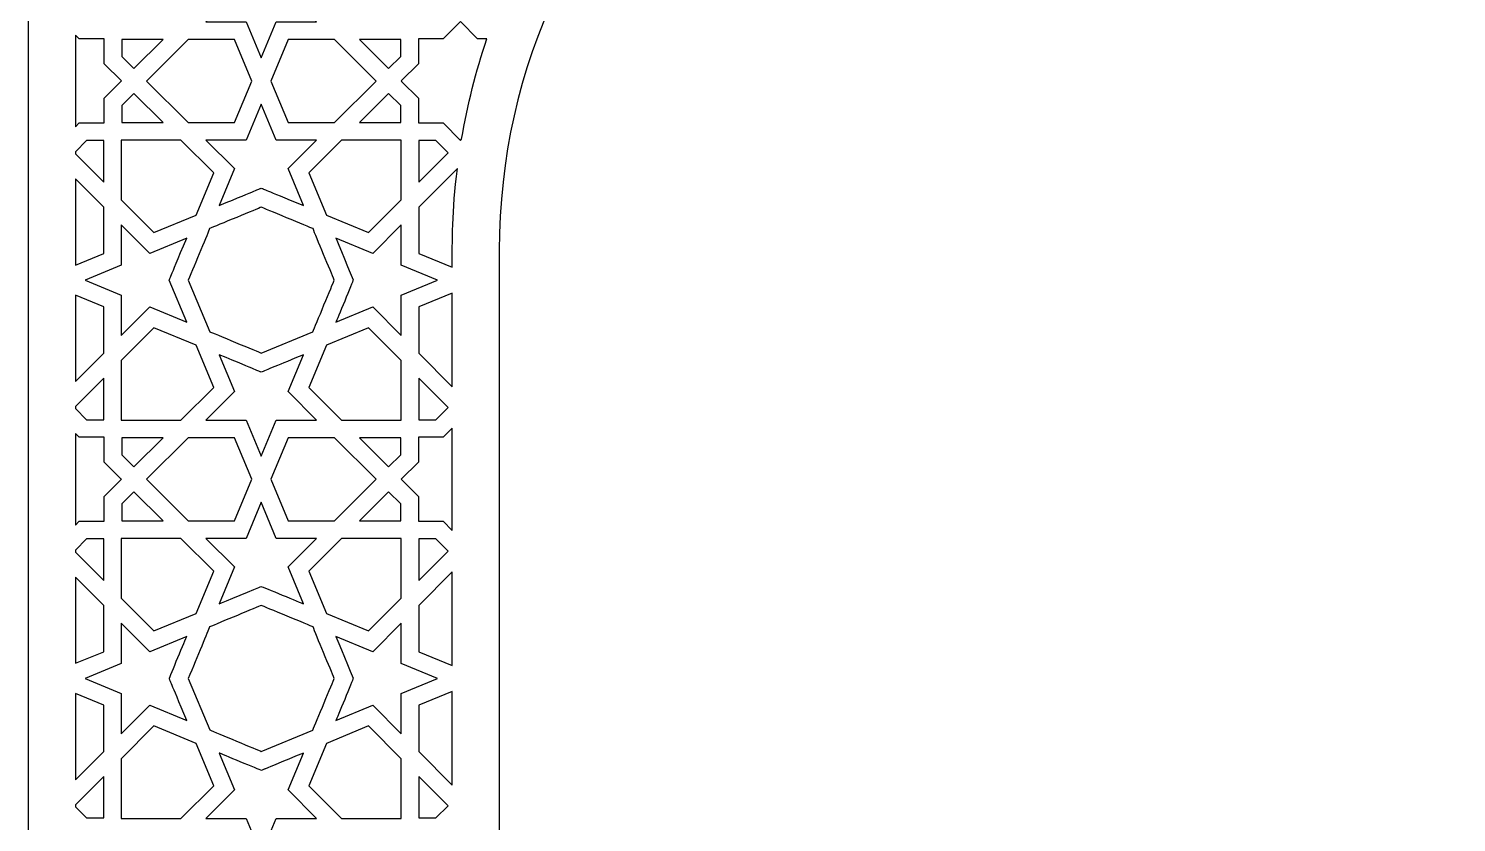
# Model space of a CAD drawing. Header units: millimetres. Extents: x -71 to 71, y -100 to 100.
# Drawn here: x -71.4 to 0, y 0.9 to 40.6 of the extents above; entities that cross this region are included whole.
import ezdxf

# ---------------------------------------------------------------- set-up
doc = ezdxf.new("R2010")
doc.units = ezdxf.units.MM
doc.header["$MEASUREMENT"] = 0
doc.layers.add('layer 1', color=7, linetype='Continuous')

msp = doc.modelspace()

# ---------------------------------------------------------------- linework, layer by layer
at = {"layer": 'layer 1', "color": 250}
for points, knots in [([(71.4703, 100.1536), (71.4703, 100.1536), (-71.4375, 100.1536), (-71.4375, 100.1536), (-71.4375, 100.1536), (-71.4375, 100.1536), (-71.4375, -99.8361), (-71.4375, -99.8361), (-71.4375, -99.8361), (-71.4375, -99.8361), (-47.8871, -99.8361), (-47.8871, -99.8361), (-47.8871, -99.8361), (-47.8871, -99.8361), (-47.8871, 29.4887), (-47.8871, 29.4887), (-47.8871, 29.4887), (-47.8871, 38.6786), (-43.8667, 47.1615), (-36.8563, 52.7622), (-36.8563, 52.7622), (-23.6283, 63.3317), (-10.5375, 62.4029), (0.0166, 75.0503), (0.0166, 75.0503), (10.5703, 62.4029), (23.6608, 63.3317), (36.8893, 52.7622), (36.8893, 52.7622), (43.8993, 47.1615), (47.9199, 38.6789), (47.9199, 29.4887), (47.9199, 29.4887), (47.9199, 29.4887), (47.9199, -99.8361), (47.9199, -99.8361), (47.9199, -99.8361), (47.9199, -99.8361), (71.4703, -99.8361), (71.4703, -99.8361), (71.4703, -99.8361), (71.4703, -99.8361), (71.4703, 100.1536), (71.4703, 100.1536)], [0, 0, 0, 0, 0.0833333, 0.0833333, 0.0833333, 0.0833333, 0.1666667, 0.1666667, 0.1666667, 0.1666667, 0.25, 0.25, 0.25, 0.25, 0.3333333, 0.3333333, 0.3333333, 0.3333333, 0.4166667, 0.4166667, 0.4166667, 0.4166667, 0.5, 0.5, 0.5, 0.5, 0.5833333, 0.5833333, 0.5833333, 0.5833333, 0.6666667, 0.6666667, 0.6666667, 0.6666667, 0.75, 0.75, 0.75, 0.75, 0.8333333, 0.8333333, 0.8333333, 0.8333333, 1, 1, 1, 1]), ([(-59.7872, 43.325), (-59.6919, 43.3649), (-58.543, 43.8404), (-57.6901, 44.1942), (-57.6901, 44.1942), (-57.6901, 44.1942), (-58.4561, 42.3482), (-58.4561, 42.3482), (-58.4561, 42.3482), (-58.4561, 42.3482), (-57.0247, 40.9222), (-57.0247, 40.9222), (-57.0247, 40.9222), (-57.0247, 40.9222), (-59.0456, 40.9222), (-59.0456, 40.9222), (-59.0456, 40.9222), (-59.0456, 40.9222), (-59.795, 39.1135), (-59.795, 39.1135), (-59.795, 39.1135), (-59.795, 39.1135), (-60.5434, 40.9222), (-60.5434, 40.9222), (-60.5434, 40.9222), (-60.5434, 40.9222), (-62.5654, 40.9222), (-62.5654, 40.9222), (-62.5654, 40.9222), (-62.5654, 40.9222), (-61.1341, 42.3482), (-61.1341, 42.3482), (-61.1341, 42.3482), (-61.1341, 42.3482), (-61.9004, 44.1942), (-61.9004, 44.1942), (-61.9004, 44.1942), (-61.8373, 44.1681), (-59.8533, 43.3426), (-59.7872, 43.325)], [0, 0, 0, 0, 0.0909091, 0.0909091, 0.0909091, 0.0909091, 0.1818182, 0.1818182, 0.1818182, 0.1818182, 0.2727273, 0.2727273, 0.2727273, 0.2727273, 0.3636364, 0.3636364, 0.3636364, 0.3636364, 0.4545455, 0.4545455, 0.4545455, 0.4545455, 0.5454545, 0.5454545, 0.5454545, 0.5454545, 0.6363636, 0.6363636, 0.6363636, 0.6363636, 0.7272727, 0.7272727, 0.7272727, 0.7272727, 0.8181818, 0.8181818, 0.8181818, 0.8181818, 1, 1, 1, 1]), ([(-49.83, 34.9927), (-49.83, 34.9927), (-50.6885, 35.8606), (-50.6885, 35.8606), (-50.6885, 35.8606), (-50.6885, 35.8606), (-51.931, 35.8606), (-51.931, 35.8606), (-51.931, 35.8606), (-51.931, 35.8606), (-51.931, 37.1031), (-51.931, 37.1031), (-51.931, 37.1031), (-51.931, 37.1031), (-52.7747, 37.9388), (-52.7747, 37.9388), (-52.7747, 37.9388), (-52.7747, 37.9388), (-52.771, 37.9406), (-52.771, 37.9406), (-52.771, 37.9406), (-52.771, 37.9406), (-52.7959, 37.9649), (-52.7959, 37.9649), (-52.7959, 37.9649), (-52.7959, 37.9649), (-51.931, 38.8207), (-51.931, 38.8207), (-51.931, 38.8207), (-51.931, 38.8207), (-51.931, 40.0643), (-51.931, 40.0643), (-51.931, 40.0643), (-51.931, 40.0643), (-50.6887, 40.0643), (-50.6887, 40.0643), (-50.6887, 40.0643), (-50.6887, 40.0643), (-49.8297, 40.9311), (-49.8297, 40.9311), (-49.8297, 40.9311), (-49.8297, 40.9311), (-48.9709, 40.0643), (-48.9709, 40.0643), (-48.9709, 40.0643), (-48.9709, 40.0643), (-48.5103, 40.0643), (-48.5103, 40.0643), (-48.5103, 40.0643), (-49.0609, 38.4415), (-49.4859, 36.7552), (-49.7741, 35.0495), (-49.7741, 35.0495), (-49.7741, 35.0495), (-49.83, 34.9927), (-49.83, 34.9927)], [0, 0, 0, 0, 0.0666667, 0.0666667, 0.0666667, 0.0666667, 0.1333333, 0.1333333, 0.1333333, 0.1333333, 0.2, 0.2, 0.2, 0.2, 0.2666667, 0.2666667, 0.2666667, 0.2666667, 0.3333333, 0.3333333, 0.3333333, 0.3333333, 0.4, 0.4, 0.4, 0.4, 0.4666667, 0.4666667, 0.4666667, 0.4666667, 0.5333333, 0.5333333, 0.5333333, 0.5333333, 0.6, 0.6, 0.6, 0.6, 0.6666667, 0.6666667, 0.6666667, 0.6666667, 0.7333333, 0.7333333, 0.7333333, 0.7333333, 0.8, 0.8, 0.8, 0.8, 0.8666667, 0.8666667, 0.8666667, 0.8666667, 1, 1, 1, 1]), ([(-66.7917, 37.9635), (-66.7917, 37.9635), (-66.8179, 37.937), (-66.8179, 37.937), (-66.8179, 37.937), (-66.8179, 37.937), (-66.8167, 37.9363), (-66.8167, 37.9363), (-66.8167, 37.9363), (-66.8167, 37.9363), (-67.6581, 37.1031), (-67.6581, 37.1031), (-67.6581, 37.1031), (-67.6581, 37.1031), (-67.6581, 35.8606), (-67.6581, 35.8606), (-67.6581, 35.8606), (-67.6581, 35.8606), (-68.9005, 35.8606), (-68.9005, 35.8606), (-68.9005, 35.8606), (-68.9005, 35.8606), (-69.0857, 35.6733), (-69.0857, 35.6733), (-69.0857, 35.6733), (-69.0857, 35.6733), (-69.0857, 40.2509), (-69.0857, 40.2509), (-69.0857, 40.2509), (-69.0857, 40.2509), (-68.9004, 40.0643), (-68.9004, 40.0643), (-68.9004, 40.0643), (-68.9004, 40.0643), (-67.6581, 40.0643), (-67.6581, 40.0643), (-67.6581, 40.0643), (-67.6581, 40.0643), (-67.6581, 38.8207), (-67.6581, 38.8207), (-67.6581, 38.8207), (-67.6581, 38.8207), (-66.7917, 37.9635), (-66.7917, 37.9635)], [0, 0, 0, 0, 0.0833333, 0.0833333, 0.0833333, 0.0833333, 0.1666667, 0.1666667, 0.1666667, 0.1666667, 0.25, 0.25, 0.25, 0.25, 0.3333333, 0.3333333, 0.3333333, 0.3333333, 0.4166667, 0.4166667, 0.4166667, 0.4166667, 0.5, 0.5, 0.5, 0.5, 0.5833333, 0.5833333, 0.5833333, 0.5833333, 0.6666667, 0.6666667, 0.6666667, 0.6666667, 0.75, 0.75, 0.75, 0.75, 0.8333333, 0.8333333, 0.8333333, 0.8333333, 1, 1, 1, 1]), ([(-64.7007, 40.0413), (-64.7007, 40.0413), (-66.1659, 38.5823), (-66.1659, 38.5823), (-66.1659, 38.5823), (-66.1659, 38.5823), (-66.777, 39.1883), (-66.777, 39.1883), (-66.777, 39.1883), (-66.777, 39.1883), (-66.777, 40.0413), (-66.777, 40.0413), (-66.777, 40.0413), (-66.777, 40.0413), (-64.7007, 40.0413), (-64.7007, 40.0413)], [0, 0, 0, 0, 0.2, 0.2, 0.2, 0.2, 0.4, 0.4, 0.4, 0.4, 0.6, 0.6, 0.6, 0.6, 1, 1, 1, 1]), ([(-61.1334, 40.0413), (-61.1334, 40.0413), (-60.2719, 37.9617), (-60.2719, 37.9617), (-60.2719, 37.9617), (-60.2719, 37.9617), (-61.1334, 35.8821), (-61.1334, 35.8821), (-61.1334, 35.8821), (-61.1334, 35.8821), (-63.4509, 35.8821), (-63.4509, 35.8821), (-63.4509, 35.8821), (-63.4509, 35.8821), (-65.5409, 37.9617), (-65.5409, 37.9617), (-65.5409, 37.9617), (-65.5409, 37.9617), (-63.4509, 40.0413), (-63.4509, 40.0413), (-63.4509, 40.0413), (-63.4509, 40.0413), (-61.1334, 40.0413), (-61.1334, 40.0413)], [0, 0, 0, 0, 0.1428571, 0.1428571, 0.1428571, 0.1428571, 0.2857143, 0.2857143, 0.2857143, 0.2857143, 0.4285714, 0.4285714, 0.4285714, 0.4285714, 0.5714286, 0.5714286, 0.5714286, 0.5714286, 0.7142857, 0.7142857, 0.7142857, 0.7142857, 1, 1, 1, 1]), ([(-58.4568, 35.8821), (-58.4568, 35.8821), (-59.3171, 37.9617), (-59.3171, 37.9617), (-59.3171, 37.9617), (-59.3171, 37.9617), (-58.4568, 40.0413), (-58.4568, 40.0413), (-58.4568, 40.0413), (-58.4568, 40.0413), (-56.1394, 40.0413), (-56.1394, 40.0413), (-56.1394, 40.0413), (-56.1394, 40.0413), (-54.0494, 37.9617), (-54.0494, 37.9617), (-54.0494, 37.9617), (-54.0494, 37.9617), (-56.1394, 35.8821), (-56.1394, 35.8821), (-56.1394, 35.8821), (-56.1394, 35.8821), (-58.4568, 35.8821), (-58.4568, 35.8821)], [0, 0, 0, 0, 0.1428571, 0.1428571, 0.1428571, 0.1428571, 0.2857143, 0.2857143, 0.2857143, 0.2857143, 0.4285714, 0.4285714, 0.4285714, 0.4285714, 0.5714286, 0.5714286, 0.5714286, 0.5714286, 0.7142857, 0.7142857, 0.7142857, 0.7142857, 1, 1, 1, 1]), ([(-52.8132, 40.0413), (-52.8132, 40.0413), (-52.8132, 39.1883), (-52.8132, 39.1883), (-52.8132, 39.1883), (-52.8132, 39.1883), (-53.4232, 38.5826), (-53.4232, 38.5826), (-53.4232, 38.5826), (-53.4232, 38.5826), (-54.8893, 40.0413), (-54.8893, 40.0413), (-54.8893, 40.0413), (-54.8893, 40.0413), (-52.8132, 40.0413), (-52.8132, 40.0413)], [0, 0, 0, 0, 0.2, 0.2, 0.2, 0.2, 0.4, 0.4, 0.4, 0.4, 0.6, 0.6, 0.6, 0.6, 1, 1, 1, 1]), ([(-66.777, 35.8821), (-66.777, 35.8821), (-66.777, 36.7351), (-66.777, 36.7351), (-66.777, 36.7351), (-66.777, 36.7351), (-66.1659, 37.3412), (-66.1659, 37.3412), (-66.1659, 37.3412), (-66.1659, 37.3412), (-64.7007, 35.8821), (-64.7007, 35.8821), (-64.7007, 35.8821), (-64.7007, 35.8821), (-66.777, 35.8821), (-66.777, 35.8821)], [0, 0, 0, 0, 0.2, 0.2, 0.2, 0.2, 0.4, 0.4, 0.4, 0.4, 0.6, 0.6, 0.6, 0.6, 1, 1, 1, 1]), ([(-52.8132, 35.8821), (-52.8132, 35.8821), (-54.8893, 35.8821), (-54.8893, 35.8821), (-54.8893, 35.8821), (-54.8893, 35.8821), (-53.4232, 37.3412), (-53.4232, 37.3412), (-53.4232, 37.3412), (-53.4232, 37.3412), (-52.8132, 36.7355), (-52.8132, 36.7355), (-52.8132, 36.7355), (-52.8132, 36.7355), (-52.8132, 35.8821), (-52.8132, 35.8821)], [0, 0, 0, 0, 0.2, 0.2, 0.2, 0.2, 0.4, 0.4, 0.4, 0.4, 0.6, 0.6, 0.6, 0.6, 1, 1, 1, 1]), ([(-60.5434, 35.0012), (-60.5434, 35.0012), (-59.795, 36.8099), (-59.795, 36.8099), (-59.795, 36.8099), (-59.795, 36.8099), (-59.0456, 35.0012), (-59.0456, 35.0012), (-59.0456, 35.0012), (-59.0456, 35.0012), (-57.0247, 35.0012), (-57.0247, 35.0012), (-57.0247, 35.0012), (-57.0247, 35.0012), (-58.4561, 33.5767), (-58.4561, 33.5767), (-58.4561, 33.5767), (-58.4561, 33.5767), (-57.6898, 31.7292), (-57.6898, 31.7292), (-57.6898, 31.7292), (-59.7184, 32.5702), (-59.6168, 32.5279), (-59.795, 32.603), (-59.795, 32.603), (-59.9733, 32.5279), (-59.9007, 32.5579), (-61.9004, 31.7292), (-61.9004, 31.7292), (-61.9004, 31.7292), (-61.1341, 33.5767), (-61.1341, 33.5767), (-61.1341, 33.5767), (-61.1341, 33.5767), (-62.5654, 35.0012), (-62.5654, 35.0012), (-62.5654, 35.0012), (-62.5654, 35.0012), (-60.5434, 35.0012), (-60.5434, 35.0012)], [0, 0, 0, 0, 0.0909091, 0.0909091, 0.0909091, 0.0909091, 0.1818182, 0.1818182, 0.1818182, 0.1818182, 0.2727273, 0.2727273, 0.2727273, 0.2727273, 0.3636364, 0.3636364, 0.3636364, 0.3636364, 0.4545455, 0.4545455, 0.4545455, 0.4545455, 0.5454545, 0.5454545, 0.5454545, 0.5454545, 0.6363636, 0.6363636, 0.6363636, 0.6363636, 0.7272727, 0.7272727, 0.7272727, 0.7272727, 0.8181818, 0.8181818, 0.8181818, 0.8181818, 1, 1, 1, 1]), ([(-67.6797, 34.9793), (-67.6797, 34.9793), (-67.6797, 32.9022), (-67.6797, 32.9022), (-67.6797, 32.9022), (-67.6797, 32.9022), (-69.0857, 34.3158), (-69.0857, 34.3158), (-69.0857, 34.3158), (-69.0857, 34.3158), (-69.0857, 34.4223), (-69.0857, 34.4223), (-69.0857, 34.4223), (-69.0857, 34.4223), (-68.5338, 34.9793), (-68.5338, 34.9793), (-68.5338, 34.9793), (-68.5338, 34.9793), (-67.6797, 34.9793), (-67.6797, 34.9793)], [0, 0, 0, 0, 0.1666667, 0.1666667, 0.1666667, 0.1666667, 0.3333333, 0.3333333, 0.3333333, 0.3333333, 0.5, 0.5, 0.5, 0.5, 0.6666667, 0.6666667, 0.6666667, 0.6666667, 1, 1, 1, 1]), ([(-63.0524, 31.2537), (-63.0524, 31.2537), (-65.1666, 30.3763), (-65.1666, 30.3763), (-65.1666, 30.3763), (-65.1666, 30.3763), (-66.7988, 32.0167), (-66.7988, 32.0167), (-66.7988, 32.0167), (-66.7988, 32.0167), (-66.7988, 35.0012), (-66.7988, 35.0012), (-66.7988, 35.0012), (-66.7988, 35.0012), (-63.8142, 35.0012), (-63.8142, 35.0012), (-63.8142, 35.0012), (-63.8142, 35.0012), (-62.174, 33.3693), (-62.174, 33.3693), (-62.174, 33.3693), (-62.174, 33.3693), (-63.0524, 31.2537), (-63.0524, 31.2537)], [0, 0, 0, 0, 0.1428571, 0.1428571, 0.1428571, 0.1428571, 0.2857143, 0.2857143, 0.2857143, 0.2857143, 0.4285714, 0.4285714, 0.4285714, 0.4285714, 0.5714286, 0.5714286, 0.5714286, 0.5714286, 0.7142857, 0.7142857, 0.7142857, 0.7142857, 1, 1, 1, 1]), ([(-56.5391, 31.2533), (-56.5391, 31.2533), (-57.415, 33.3693), (-57.415, 33.3693), (-57.415, 33.3693), (-57.415, 33.3693), (-55.7749, 35.0012), (-55.7749, 35.0012), (-55.7749, 35.0012), (-55.7749, 35.0012), (-52.7902, 35.0012), (-52.7902, 35.0012), (-52.7902, 35.0012), (-52.7902, 35.0012), (-52.7902, 32.0167), (-52.7902, 32.0167), (-52.7902, 32.0167), (-52.7902, 32.0167), (-54.4236, 30.3763), (-54.4236, 30.3763), (-54.4236, 30.3763), (-54.4236, 30.3763), (-56.5391, 31.2533), (-56.5391, 31.2533)], [0, 0, 0, 0, 0.1428571, 0.1428571, 0.1428571, 0.1428571, 0.2857143, 0.2857143, 0.2857143, 0.2857143, 0.4285714, 0.4285714, 0.4285714, 0.4285714, 0.5714286, 0.5714286, 0.5714286, 0.5714286, 0.7142857, 0.7142857, 0.7142857, 0.7142857, 1, 1, 1, 1]), ([(-50.4504, 34.3683), (-50.4504, 34.3683), (-51.9092, 32.9022), (-51.9092, 32.9022), (-51.9092, 32.9022), (-51.9092, 32.9022), (-51.9092, 34.9793), (-51.9092, 34.9793), (-51.9092, 34.9793), (-51.9092, 34.9793), (-51.0563, 34.9793), (-51.0563, 34.9793), (-51.0563, 34.9793), (-51.0563, 34.9793), (-50.4504, 34.3683), (-50.4504, 34.3683)], [0, 0, 0, 0, 0.2, 0.2, 0.2, 0.2, 0.4, 0.4, 0.4, 0.4, 0.6, 0.6, 0.6, 0.6, 1, 1, 1, 1]), ([(-50.239, 28.6442), (-50.239, 28.6442), (-51.9092, 29.3345), (-51.9092, 29.3345), (-51.9092, 29.3345), (-51.9092, 29.3345), (-51.9092, 31.6519), (-51.9092, 31.6519), (-51.9092, 31.6519), (-51.9092, 31.6519), (-49.9863, 33.5848), (-49.9863, 33.5848), (-49.9863, 33.5848), (-50.2525, 31.435), (-50.2404, 29.906), (-50.239, 28.6442)], [0, 0, 0, 0, 0.2, 0.2, 0.2, 0.2, 0.4, 0.4, 0.4, 0.4, 0.6, 0.6, 0.6, 0.6, 1, 1, 1, 1]), ([(-69.0857, 28.7528), (-69.0857, 28.7528), (-69.0857, 33.0655), (-69.0857, 33.0655), (-69.0857, 33.0655), (-69.0857, 33.0655), (-67.6797, 31.6519), (-67.6797, 31.6519), (-67.6797, 31.6519), (-67.6797, 31.6519), (-67.6797, 29.3345), (-67.6797, 29.3345), (-67.6797, 29.3345), (-67.6797, 29.3345), (-69.0857, 28.7528), (-69.0857, 28.7528)], [0, 0, 0, 0, 0.2, 0.2, 0.2, 0.2, 0.4, 0.4, 0.4, 0.4, 0.6, 0.6, 0.6, 0.6, 1, 1, 1, 1]), ([(-62.3783, 30.5767), (-62.0603, 30.709), (-59.948, 31.5831), (-59.7971, 31.6488), (-59.7971, 31.6488), (-59.6985, 31.6078), (-57.3702, 30.6426), (-57.2077, 30.5753), (-57.2077, 30.5753), (-57.0577, 30.1936), (-56.3055, 28.3789), (-56.1414, 28.0028), (-56.1414, 28.0028), (-56.2156, 27.8243), (-57.0899, 25.7133), (-57.2149, 25.4155), (-57.2149, 25.4155), (-57.2149, 25.4155), (-59.795, 24.3459), (-59.795, 24.3459), (-59.795, 24.3459), (-59.8891, 24.3851), (-62.2723, 25.3736), (-62.3754, 25.4162), (-62.3754, 25.4162), (-62.3754, 25.4162), (-63.4456, 27.9975), (-63.4456, 27.9975), (-63.4456, 27.9975), (-63.1312, 28.757), (-62.4375, 30.4267), (-62.3783, 30.5767)], [0, 0, 0, 0, 0.1111111, 0.1111111, 0.1111111, 0.1111111, 0.2222222, 0.2222222, 0.2222222, 0.2222222, 0.3333333, 0.3333333, 0.3333333, 0.3333333, 0.4444444, 0.4444444, 0.4444444, 0.4444444, 0.5555556, 0.5555556, 0.5555556, 0.5555556, 0.6666667, 0.6666667, 0.6666667, 0.6666667, 0.7777778, 0.7777778, 0.7777778, 0.7777778, 1, 1, 1, 1]), ([(-68.6074, 27.9975), (-68.6074, 27.9975), (-66.7988, 28.7458), (-66.7988, 28.7458), (-66.7988, 28.7458), (-66.7988, 28.7458), (-66.7988, 30.7679), (-66.7988, 30.7679), (-66.7988, 30.7679), (-66.7988, 30.7679), (-65.3743, 29.3367), (-65.3743, 29.3367), (-65.3743, 29.3367), (-65.3743, 29.3367), (-63.5269, 30.1029), (-63.5269, 30.1029), (-63.5269, 30.1029), (-64.4626, 27.8469), (-64.3257, 28.176), (-64.4005, 27.9979), (-64.4005, 27.9979), (-64.4005, 27.9979), (-63.5269, 25.8921), (-63.5269, 25.8921), (-63.5269, 25.8921), (-63.5269, 25.8921), (-65.3743, 26.6573), (-65.3743, 26.6573), (-65.3743, 26.6573), (-65.3743, 26.6573), (-66.7988, 25.2261), (-66.7988, 25.2261), (-66.7988, 25.2261), (-66.7988, 25.2261), (-66.7988, 27.2482), (-66.7988, 27.2482), (-66.7988, 27.2482), (-66.7988, 27.2482), (-68.6074, 27.9975), (-68.6074, 27.9975)], [0, 0, 0, 0, 0.0909091, 0.0909091, 0.0909091, 0.0909091, 0.1818182, 0.1818182, 0.1818182, 0.1818182, 0.2727273, 0.2727273, 0.2727273, 0.2727273, 0.3636364, 0.3636364, 0.3636364, 0.3636364, 0.4545455, 0.4545455, 0.4545455, 0.4545455, 0.5454545, 0.5454545, 0.5454545, 0.5454545, 0.6363636, 0.6363636, 0.6363636, 0.6363636, 0.7272727, 0.7272727, 0.7272727, 0.7272727, 0.8181818, 0.8181818, 0.8181818, 0.8181818, 1, 1, 1, 1]), ([(-50.9816, 27.9975), (-50.9816, 27.9975), (-52.7902, 27.2482), (-52.7902, 27.2482), (-52.7902, 27.2482), (-52.7902, 27.2482), (-52.7902, 25.2261), (-52.7902, 25.2261), (-52.7902, 25.2261), (-52.7902, 25.2261), (-54.2148, 26.6573), (-54.2148, 26.6573), (-54.2148, 26.6573), (-54.2148, 26.6573), (-56.0622, 25.8921), (-56.0622, 25.8921), (-56.0622, 25.8921), (-56.029, 25.9722), (-55.2103, 27.9266), (-55.1957, 28.012), (-55.1957, 28.012), (-55.2301, 28.0935), (-56.0265, 30.0161), (-56.0623, 30.1029), (-56.0623, 30.1029), (-56.0623, 30.1029), (-54.2148, 29.3367), (-54.2148, 29.3367), (-54.2148, 29.3367), (-54.2148, 29.3367), (-52.7902, 30.7679), (-52.7902, 30.7679), (-52.7902, 30.7679), (-52.7902, 30.7679), (-52.7902, 28.7458), (-52.7902, 28.7458), (-52.7902, 28.7458), (-52.7902, 28.7458), (-50.9816, 27.9975), (-50.9816, 27.9975)], [0, 0, 0, 0, 0.0909091, 0.0909091, 0.0909091, 0.0909091, 0.1818182, 0.1818182, 0.1818182, 0.1818182, 0.2727273, 0.2727273, 0.2727273, 0.2727273, 0.3636364, 0.3636364, 0.3636364, 0.3636364, 0.4545455, 0.4545455, 0.4545455, 0.4545455, 0.5454545, 0.5454545, 0.5454545, 0.5454545, 0.6363636, 0.6363636, 0.6363636, 0.6363636, 0.7272727, 0.7272727, 0.7272727, 0.7272727, 0.8181818, 0.8181818, 0.8181818, 0.8181818, 1, 1, 1, 1]), ([(-69.0857, 22.9285), (-69.0857, 22.9285), (-69.0857, 27.2412), (-69.0857, 27.2412), (-69.0857, 27.2412), (-69.0857, 27.2412), (-67.6797, 26.6594), (-67.6797, 26.6594), (-67.6797, 26.6594), (-67.6797, 26.6594), (-67.6797, 24.342), (-67.6797, 24.342), (-67.6797, 24.342), (-67.6797, 24.342), (-69.0857, 22.9285), (-69.0857, 22.9285)], [0, 0, 0, 0, 0.2, 0.2, 0.2, 0.2, 0.4, 0.4, 0.4, 0.4, 0.6, 0.6, 0.6, 0.6, 1, 1, 1, 1]), ([(-50.2387, 27.3498), (-50.2387, 27.3498), (-50.2387, 22.6628), (-50.2387, 22.6628), (-50.2387, 22.6628), (-50.2387, 22.6628), (-51.9092, 24.3417), (-51.9092, 24.3417), (-51.9092, 24.3417), (-51.9092, 24.3417), (-51.9092, 26.6594), (-51.9092, 26.6594), (-51.9092, 26.6594), (-51.9092, 26.6594), (-50.2387, 27.3498), (-50.2387, 27.3498)], [0, 0, 0, 0, 0.2, 0.2, 0.2, 0.2, 0.4, 0.4, 0.4, 0.4, 0.6, 0.6, 0.6, 0.6, 1, 1, 1, 1]), ([(-63.0514, 24.74), (-63.0514, 24.74), (-62.174, 22.6247), (-62.174, 22.6247), (-62.174, 22.6247), (-62.174, 22.6247), (-63.8142, 20.9928), (-63.8142, 20.9928), (-63.8142, 20.9928), (-63.8142, 20.9928), (-66.7988, 20.9928), (-66.7988, 20.9928), (-66.7988, 20.9928), (-66.7988, 20.9928), (-66.7988, 23.9773), (-66.7988, 23.9773), (-66.7988, 23.9773), (-66.7988, 23.9773), (-65.1666, 25.6173), (-65.1666, 25.6173), (-65.1666, 25.6173), (-65.1666, 25.6173), (-63.0514, 24.74), (-63.0514, 24.74)], [0, 0, 0, 0, 0.1428571, 0.1428571, 0.1428571, 0.1428571, 0.2857143, 0.2857143, 0.2857143, 0.2857143, 0.4285714, 0.4285714, 0.4285714, 0.4285714, 0.5714286, 0.5714286, 0.5714286, 0.5714286, 0.7142857, 0.7142857, 0.7142857, 0.7142857, 1, 1, 1, 1]), ([(-56.5373, 24.7407), (-56.5373, 24.7407), (-54.4236, 25.6173), (-54.4236, 25.6173), (-54.4236, 25.6173), (-54.4236, 25.6173), (-52.7902, 23.9773), (-52.7902, 23.9773), (-52.7902, 23.9773), (-52.7902, 23.9773), (-52.7902, 20.9928), (-52.7902, 20.9928), (-52.7902, 20.9928), (-52.7902, 20.9928), (-55.7749, 20.9928), (-55.7749, 20.9928), (-55.7749, 20.9928), (-55.7749, 20.9928), (-57.4149, 22.6247), (-57.4149, 22.6247), (-57.4149, 22.6247), (-57.4149, 22.6247), (-56.5373, 24.7407), (-56.5373, 24.7407)], [0, 0, 0, 0, 0.1428571, 0.1428571, 0.1428571, 0.1428571, 0.2857143, 0.2857143, 0.2857143, 0.2857143, 0.4285714, 0.4285714, 0.4285714, 0.4285714, 0.5714286, 0.5714286, 0.5714286, 0.5714286, 0.7142857, 0.7142857, 0.7142857, 0.7142857, 1, 1, 1, 1]), ([(-59.795, 23.3909), (-59.6168, 23.4661), (-58.8622, 23.7786), (-57.6898, 24.2648), (-57.6898, 24.2648), (-57.6898, 24.2648), (-58.4561, 22.4173), (-58.4561, 22.4173), (-58.4561, 22.4173), (-58.4561, 22.4173), (-57.0247, 20.9928), (-57.0247, 20.9928), (-57.0247, 20.9928), (-57.0247, 20.9928), (-59.0456, 20.9928), (-59.0456, 20.9928), (-59.0456, 20.9928), (-59.0456, 20.9928), (-59.795, 19.1841), (-59.795, 19.1841), (-59.795, 19.1841), (-59.795, 19.1841), (-60.5434, 20.9928), (-60.5434, 20.9928), (-60.5434, 20.9928), (-60.5434, 20.9928), (-62.5654, 20.9928), (-62.5654, 20.9928), (-62.5654, 20.9928), (-62.5654, 20.9928), (-61.1341, 22.4173), (-61.1341, 22.4173), (-61.1341, 22.4173), (-61.1341, 22.4173), (-61.9004, 24.2648), (-61.9004, 24.2648), (-61.9004, 24.2648), (-59.9102, 23.44), (-59.9732, 23.4664), (-59.795, 23.3909)], [0, 0, 0, 0, 0.0909091, 0.0909091, 0.0909091, 0.0909091, 0.1818182, 0.1818182, 0.1818182, 0.1818182, 0.2727273, 0.2727273, 0.2727273, 0.2727273, 0.3636364, 0.3636364, 0.3636364, 0.3636364, 0.4545455, 0.4545455, 0.4545455, 0.4545455, 0.5454545, 0.5454545, 0.5454545, 0.5454545, 0.6363636, 0.6363636, 0.6363636, 0.6363636, 0.7272727, 0.7272727, 0.7272727, 0.7272727, 0.8181818, 0.8181818, 0.8181818, 0.8181818, 1, 1, 1, 1]), ([(-67.6797, 21.0143), (-67.6797, 21.0143), (-68.5338, 21.0143), (-68.5338, 21.0143), (-68.5338, 21.0143), (-68.5338, 21.0143), (-69.0857, 21.5731), (-69.0857, 21.5731), (-69.0857, 21.5731), (-69.0857, 21.5731), (-69.0857, 21.6782), (-69.0857, 21.6782), (-69.0857, 21.6782), (-69.0857, 21.6782), (-67.6797, 23.0918), (-67.6797, 23.0918), (-67.6797, 23.0918), (-67.6797, 23.0918), (-67.6797, 21.0143), (-67.6797, 21.0143)], [0, 0, 0, 0, 0.1666667, 0.1666667, 0.1666667, 0.1666667, 0.3333333, 0.3333333, 0.3333333, 0.3333333, 0.5, 0.5, 0.5, 0.5, 0.6666667, 0.6666667, 0.6666667, 0.6666667, 1, 1, 1, 1]), ([(-51.9092, 21.0143), (-51.9092, 21.0143), (-51.9092, 23.0918), (-51.9092, 23.0918), (-51.9092, 23.0918), (-51.9092, 23.0918), (-50.4504, 21.6256), (-50.4504, 21.6256), (-50.4504, 21.6256), (-50.4504, 21.6256), (-51.0563, 21.0143), (-51.0563, 21.0143), (-51.0563, 21.0143), (-51.0563, 21.0143), (-51.9092, 21.0143), (-51.9092, 21.0143)], [0, 0, 0, 0, 0.2, 0.2, 0.2, 0.2, 0.4, 0.4, 0.4, 0.4, 0.6, 0.6, 0.6, 0.6, 1, 1, 1, 1]), ([(-66.815, 18.0559), (-66.815, 18.0559), (-66.8169, 18.0548), (-66.8169, 18.0548), (-66.8169, 18.0548), (-66.8169, 18.0548), (-66.792, 18.0301), (-66.792, 18.0301), (-66.792, 18.0301), (-66.792, 18.0301), (-67.6581, 17.1732), (-67.6581, 17.1732), (-67.6581, 17.1732), (-67.6581, 17.1732), (-67.6581, 15.9311), (-67.6581, 15.9311), (-67.6581, 15.9311), (-67.6581, 15.9311), (-68.9005, 15.9311), (-68.9005, 15.9311), (-68.9005, 15.9311), (-68.9005, 15.9311), (-69.0857, 15.7438), (-69.0857, 15.7438), (-69.0857, 15.7438), (-69.0857, 15.7438), (-69.0857, 20.3207), (-69.0857, 20.3207), (-69.0857, 20.3207), (-69.0857, 20.3207), (-68.9005, 20.1334), (-68.9005, 20.1334), (-68.9005, 20.1334), (-68.9005, 20.1334), (-67.6581, 20.1334), (-67.6581, 20.1334), (-67.6581, 20.1334), (-67.6581, 20.1334), (-67.6581, 18.8909), (-67.6581, 18.8909), (-67.6581, 18.8909), (-67.6581, 18.8909), (-66.815, 18.0559), (-66.815, 18.0559)], [0, 0, 0, 0, 0.0833333, 0.0833333, 0.0833333, 0.0833333, 0.1666667, 0.1666667, 0.1666667, 0.1666667, 0.25, 0.25, 0.25, 0.25, 0.3333333, 0.3333333, 0.3333333, 0.3333333, 0.4166667, 0.4166667, 0.4166667, 0.4166667, 0.5, 0.5, 0.5, 0.5, 0.5833333, 0.5833333, 0.5833333, 0.5833333, 0.6666667, 0.6666667, 0.6666667, 0.6666667, 0.75, 0.75, 0.75, 0.75, 0.8333333, 0.8333333, 0.8333333, 0.8333333, 1, 1, 1, 1]), ([(-64.7007, 20.1119), (-64.7007, 20.1119), (-66.1659, 18.6528), (-66.1659, 18.6528), (-66.1659, 18.6528), (-66.1659, 18.6528), (-66.777, 19.2589), (-66.777, 19.2589), (-66.777, 19.2589), (-66.777, 19.2589), (-66.777, 20.1119), (-66.777, 20.1119), (-66.777, 20.1119), (-66.777, 20.1119), (-64.7007, 20.1119), (-64.7007, 20.1119)], [0, 0, 0, 0, 0.2, 0.2, 0.2, 0.2, 0.4, 0.4, 0.4, 0.4, 0.6, 0.6, 0.6, 0.6, 1, 1, 1, 1]), ([(-61.1334, 20.1119), (-61.1334, 20.1119), (-60.2719, 18.0322), (-60.2719, 18.0322), (-60.2719, 18.0322), (-60.2719, 18.0322), (-61.1334, 15.9526), (-61.1334, 15.9526), (-61.1334, 15.9526), (-61.1334, 15.9526), (-63.4509, 15.9526), (-63.4509, 15.9526), (-63.4509, 15.9526), (-63.4509, 15.9526), (-65.5409, 18.0322), (-65.5409, 18.0322), (-65.5409, 18.0322), (-65.5409, 18.0322), (-63.4509, 20.1119), (-63.4509, 20.1119), (-63.4509, 20.1119), (-63.4509, 20.1119), (-61.1334, 20.1119), (-61.1334, 20.1119)], [0, 0, 0, 0, 0.1428571, 0.1428571, 0.1428571, 0.1428571, 0.2857143, 0.2857143, 0.2857143, 0.2857143, 0.4285714, 0.4285714, 0.4285714, 0.4285714, 0.5714286, 0.5714286, 0.5714286, 0.5714286, 0.7142857, 0.7142857, 0.7142857, 0.7142857, 1, 1, 1, 1]), ([(-58.4568, 15.9526), (-58.4568, 15.9526), (-59.3171, 18.0322), (-59.3171, 18.0322), (-59.3171, 18.0322), (-59.3171, 18.0322), (-58.4568, 20.1119), (-58.4568, 20.1119), (-58.4568, 20.1119), (-58.4568, 20.1119), (-56.1394, 20.1119), (-56.1394, 20.1119), (-56.1394, 20.1119), (-56.1394, 20.1119), (-54.0494, 18.0322), (-54.0494, 18.0322), (-54.0494, 18.0322), (-54.0494, 18.0322), (-56.1394, 15.9526), (-56.1394, 15.9526), (-56.1394, 15.9526), (-56.1394, 15.9526), (-58.4568, 15.9526), (-58.4568, 15.9526)], [0, 0, 0, 0, 0.1428571, 0.1428571, 0.1428571, 0.1428571, 0.2857143, 0.2857143, 0.2857143, 0.2857143, 0.4285714, 0.4285714, 0.4285714, 0.4285714, 0.5714286, 0.5714286, 0.5714286, 0.5714286, 0.7142857, 0.7142857, 0.7142857, 0.7142857, 1, 1, 1, 1]), ([(-52.8132, 20.1119), (-52.8132, 20.1119), (-52.8132, 19.2589), (-52.8132, 19.2589), (-52.8132, 19.2589), (-52.8132, 19.2589), (-53.4232, 18.6528), (-53.4232, 18.6528), (-53.4232, 18.6528), (-53.4232, 18.6528), (-54.8893, 20.1119), (-54.8893, 20.1119), (-54.8893, 20.1119), (-54.8893, 20.1119), (-52.8132, 20.1119), (-52.8132, 20.1119)], [0, 0, 0, 0, 0.2, 0.2, 0.2, 0.2, 0.4, 0.4, 0.4, 0.4, 0.6, 0.6, 0.6, 0.6, 1, 1, 1, 1]), ([(-52.7983, 18.0315), (-52.7983, 18.0315), (-51.931, 18.8909), (-51.931, 18.8909), (-51.931, 18.8909), (-51.931, 18.8909), (-51.931, 20.1334), (-51.931, 20.1334), (-51.931, 20.1334), (-51.931, 20.1334), (-50.6887, 20.1334), (-50.6887, 20.1334), (-50.6887, 20.1334), (-50.6887, 20.1334), (-50.2387, 20.5871), (-50.2387, 20.5871), (-50.2387, 20.5871), (-50.2387, 20.5871), (-50.2387, 15.4764), (-50.2387, 15.4764), (-50.2387, 15.4764), (-50.2387, 15.4764), (-50.6885, 15.9311), (-50.6885, 15.9311), (-50.6885, 15.9311), (-50.6885, 15.9311), (-51.931, 15.9311), (-51.931, 15.9311), (-51.931, 15.9311), (-51.931, 15.9311), (-51.931, 17.1732), (-51.931, 17.1732), (-51.931, 17.1732), (-51.931, 17.1732), (-52.7983, 18.0315), (-52.7983, 18.0315)], [0, 0, 0, 0, 0.1, 0.1, 0.1, 0.1, 0.2, 0.2, 0.2, 0.2, 0.3, 0.3, 0.3, 0.3, 0.4, 0.4, 0.4, 0.4, 0.5, 0.5, 0.5, 0.5, 0.6, 0.6, 0.6, 0.6, 0.7, 0.7, 0.7, 0.7, 0.8, 0.8, 0.8, 0.8, 1, 1, 1, 1]), ([(-66.777, 15.9526), (-66.777, 15.9526), (-66.777, 16.8056), (-66.777, 16.8056), (-66.777, 16.8056), (-66.777, 16.8056), (-66.1659, 17.4117), (-66.1659, 17.4117), (-66.1659, 17.4117), (-66.1659, 17.4117), (-64.7007, 15.9526), (-64.7007, 15.9526), (-64.7007, 15.9526), (-64.7007, 15.9526), (-66.777, 15.9526), (-66.777, 15.9526)], [0, 0, 0, 0, 0.2, 0.2, 0.2, 0.2, 0.4, 0.4, 0.4, 0.4, 0.6, 0.6, 0.6, 0.6, 1, 1, 1, 1]), ([(-52.8132, 15.9526), (-52.8132, 15.9526), (-54.8893, 15.9526), (-54.8893, 15.9526), (-54.8893, 15.9526), (-54.8893, 15.9526), (-53.4232, 17.4114), (-53.4232, 17.4114), (-53.4232, 17.4114), (-53.4232, 17.4114), (-52.8132, 16.8056), (-52.8132, 16.8056), (-52.8132, 16.8056), (-52.8132, 16.8056), (-52.8132, 15.9526), (-52.8132, 15.9526)], [0, 0, 0, 0, 0.2, 0.2, 0.2, 0.2, 0.4, 0.4, 0.4, 0.4, 0.6, 0.6, 0.6, 0.6, 1, 1, 1, 1]), ([(-60.5434, 15.0717), (-60.5434, 15.0717), (-59.795, 16.8804), (-59.795, 16.8804), (-59.795, 16.8804), (-59.795, 16.8804), (-59.0456, 15.0717), (-59.0456, 15.0717), (-59.0456, 15.0717), (-59.0456, 15.0717), (-57.0247, 15.0717), (-57.0247, 15.0717), (-57.0247, 15.0717), (-57.0247, 15.0717), (-58.4561, 13.6472), (-58.4561, 13.6472), (-58.4561, 13.6472), (-58.4561, 13.6472), (-57.6898, 11.7997), (-57.6898, 11.7997), (-57.6898, 11.7997), (-57.769, 11.8325), (-59.725, 12.6513), (-59.8093, 12.6665), (-59.8093, 12.6665), (-59.912, 12.6228), (-61.7925, 11.8445), (-61.9004, 11.7997), (-61.9004, 11.7997), (-61.9004, 11.7997), (-61.1341, 13.6472), (-61.1341, 13.6472), (-61.1341, 13.6472), (-61.1341, 13.6472), (-62.5654, 15.0717), (-62.5654, 15.0717), (-62.5654, 15.0717), (-62.5654, 15.0717), (-60.5434, 15.0717), (-60.5434, 15.0717)], [0, 0, 0, 0, 0.0909091, 0.0909091, 0.0909091, 0.0909091, 0.1818182, 0.1818182, 0.1818182, 0.1818182, 0.2727273, 0.2727273, 0.2727273, 0.2727273, 0.3636364, 0.3636364, 0.3636364, 0.3636364, 0.4545455, 0.4545455, 0.4545455, 0.4545455, 0.5454545, 0.5454545, 0.5454545, 0.5454545, 0.6363636, 0.6363636, 0.6363636, 0.6363636, 0.7272727, 0.7272727, 0.7272727, 0.7272727, 0.8181818, 0.8181818, 0.8181818, 0.8181818, 1, 1, 1, 1]), ([(-67.6797, 15.0488), (-67.6797, 15.0488), (-67.6797, 12.9724), (-67.6797, 12.9724), (-67.6797, 12.9724), (-67.6797, 12.9724), (-69.0857, 14.3849), (-69.0857, 14.3849), (-69.0857, 14.3849), (-69.0857, 14.3849), (-69.0857, 14.4914), (-69.0857, 14.4914), (-69.0857, 14.4914), (-69.0857, 14.4914), (-68.5338, 15.0488), (-68.5338, 15.0488), (-68.5338, 15.0488), (-68.5338, 15.0488), (-67.6797, 15.0488), (-67.6797, 15.0488)], [0, 0, 0, 0, 0.1666667, 0.1666667, 0.1666667, 0.1666667, 0.3333333, 0.3333333, 0.3333333, 0.3333333, 0.5, 0.5, 0.5, 0.5, 0.6666667, 0.6666667, 0.6666667, 0.6666667, 1, 1, 1, 1]), ([(-63.0524, 11.3228), (-63.0524, 11.3228), (-65.1666, 10.4458), (-65.1666, 10.4458), (-65.1666, 10.4458), (-65.1666, 10.4458), (-66.7988, 12.0858), (-66.7988, 12.0858), (-66.7988, 12.0858), (-66.7988, 12.0858), (-66.7988, 15.0717), (-66.7988, 15.0717), (-66.7988, 15.0717), (-66.7988, 15.0717), (-63.8142, 15.0717), (-63.8142, 15.0717), (-63.8142, 15.0717), (-63.8142, 15.0717), (-62.174, 13.4384), (-62.174, 13.4384), (-62.174, 13.4384), (-62.174, 13.4384), (-63.0524, 11.3228), (-63.0524, 11.3228)], [0, 0, 0, 0, 0.1428571, 0.1428571, 0.1428571, 0.1428571, 0.2857143, 0.2857143, 0.2857143, 0.2857143, 0.4285714, 0.4285714, 0.4285714, 0.4285714, 0.5714286, 0.5714286, 0.5714286, 0.5714286, 0.7142857, 0.7142857, 0.7142857, 0.7142857, 1, 1, 1, 1]), ([(-56.5391, 11.3242), (-56.5391, 11.3242), (-57.415, 13.4384), (-57.415, 13.4384), (-57.415, 13.4384), (-57.415, 13.4384), (-55.7749, 15.0717), (-55.7749, 15.0717), (-55.7749, 15.0717), (-55.7749, 15.0717), (-52.7902, 15.0717), (-52.7902, 15.0717), (-52.7902, 15.0717), (-52.7902, 15.0717), (-52.7902, 12.0858), (-52.7902, 12.0858), (-52.7902, 12.0858), (-52.7902, 12.0858), (-54.4236, 10.4458), (-54.4236, 10.4458), (-54.4236, 10.4458), (-54.4236, 10.4458), (-56.5391, 11.3242), (-56.5391, 11.3242)], [0, 0, 0, 0, 0.1428571, 0.1428571, 0.1428571, 0.1428571, 0.2857143, 0.2857143, 0.2857143, 0.2857143, 0.4285714, 0.4285714, 0.4285714, 0.4285714, 0.5714286, 0.5714286, 0.5714286, 0.5714286, 0.7142857, 0.7142857, 0.7142857, 0.7142857, 1, 1, 1, 1]), ([(-51.9092, 12.9724), (-51.9092, 12.9724), (-51.9092, 15.0488), (-51.9092, 15.0488), (-51.9092, 15.0488), (-51.9092, 15.0488), (-51.0563, 15.0488), (-51.0563, 15.0488), (-51.0563, 15.0488), (-51.0563, 15.0488), (-50.4504, 14.4378), (-50.4504, 14.4378), (-50.4504, 14.4378), (-50.4504, 14.4378), (-51.9092, 12.9724), (-51.9092, 12.9724)], [0, 0, 0, 0, 0.2, 0.2, 0.2, 0.2, 0.4, 0.4, 0.4, 0.4, 0.6, 0.6, 0.6, 0.6, 1, 1, 1, 1]), ([(-69.0857, 8.8233), (-69.0857, 8.8233), (-69.0857, 13.136), (-69.0857, 13.136), (-69.0857, 13.136), (-69.0857, 13.136), (-67.6797, 11.7225), (-67.6797, 11.7225), (-67.6797, 11.7225), (-67.6797, 11.7225), (-67.6797, 9.4051), (-67.6797, 9.4051), (-67.6797, 9.4051), (-67.6797, 9.4051), (-69.0857, 8.8233), (-69.0857, 8.8233)], [0, 0, 0, 0, 0.2, 0.2, 0.2, 0.2, 0.4, 0.4, 0.4, 0.4, 0.6, 0.6, 0.6, 0.6, 1, 1, 1, 1]), ([(-50.2387, 13.4006), (-50.2387, 13.4006), (-50.2387, 8.7133), (-50.2387, 8.7133), (-50.2387, 8.7133), (-50.2387, 8.7133), (-51.9092, 9.4051), (-51.9092, 9.4051), (-51.9092, 9.4051), (-51.9092, 9.4051), (-51.9092, 11.7225), (-51.9092, 11.7225), (-51.9092, 11.7225), (-51.9092, 11.7225), (-50.2387, 13.4006), (-50.2387, 13.4006)], [0, 0, 0, 0, 0.2, 0.2, 0.2, 0.2, 0.4, 0.4, 0.4, 0.4, 0.6, 0.6, 0.6, 0.6, 1, 1, 1, 1]), ([(-62.3783, 10.6472), (-61.9665, 10.8183), (-59.9544, 11.6509), (-59.7971, 11.7193), (-59.7971, 11.7193), (-59.6765, 11.6688), (-57.3343, 10.6984), (-57.2077, 10.6458), (-57.2077, 10.6458), (-57.0577, 10.2637), (-56.3054, 8.448), (-56.1414, 8.0719), (-56.1414, 8.0719), (-56.2158, 7.8938), (-57.0658, 5.8417), (-57.2149, 5.4861), (-57.2149, 5.4861), (-57.2149, 5.4861), (-59.7969, 4.4147), (-59.7969, 4.4147), (-59.7969, 4.4147), (-59.9467, 4.4799), (-62.0772, 5.3619), (-62.3761, 5.4868), (-62.3761, 5.4868), (-62.3761, 5.4868), (-63.4456, 8.067), (-63.4456, 8.067), (-63.4456, 8.067), (-63.0006, 9.1426), (-62.4579, 10.4454), (-62.3783, 10.6472)], [0, 0, 0, 0, 0.1111111, 0.1111111, 0.1111111, 0.1111111, 0.2222222, 0.2222222, 0.2222222, 0.2222222, 0.3333333, 0.3333333, 0.3333333, 0.3333333, 0.4444444, 0.4444444, 0.4444444, 0.4444444, 0.5555556, 0.5555556, 0.5555556, 0.5555556, 0.6666667, 0.6666667, 0.6666667, 0.6666667, 0.7777778, 0.7777778, 0.7777778, 0.7777778, 1, 1, 1, 1]), ([(-68.6076, 8.0666), (-68.6076, 8.0666), (-66.7988, 8.8163), (-66.7988, 8.8163), (-66.7988, 8.8163), (-66.7988, 8.8163), (-66.7988, 10.837), (-66.7988, 10.837), (-66.7988, 10.837), (-66.7988, 10.837), (-65.3743, 9.4058), (-65.3743, 9.4058), (-65.3743, 9.4058), (-65.3743, 9.4058), (-63.5269, 10.172), (-63.5269, 10.172), (-63.5269, 10.172), (-63.5595, 10.0933), (-64.3807, 8.1354), (-64.3941, 8.0511), (-64.3941, 8.0511), (-64.3327, 7.9058), (-64.3739, 8.0042), (-63.5269, 5.9616), (-63.5269, 5.9616), (-63.5269, 5.9616), (-65.3743, 6.7278), (-65.3743, 6.7278), (-65.3743, 6.7278), (-65.3743, 6.7278), (-66.7988, 5.2966), (-66.7988, 5.2966), (-66.7988, 5.2966), (-66.7988, 5.2966), (-66.7988, 7.3173), (-66.7988, 7.3173), (-66.7988, 7.3173), (-66.7988, 7.3173), (-68.6076, 8.0666), (-68.6076, 8.0666)], [0, 0, 0, 0, 0.0909091, 0.0909091, 0.0909091, 0.0909091, 0.1818182, 0.1818182, 0.1818182, 0.1818182, 0.2727273, 0.2727273, 0.2727273, 0.2727273, 0.3636364, 0.3636364, 0.3636364, 0.3636364, 0.4545455, 0.4545455, 0.4545455, 0.4545455, 0.5454545, 0.5454545, 0.5454545, 0.5454545, 0.6363636, 0.6363636, 0.6363636, 0.6363636, 0.7272727, 0.7272727, 0.7272727, 0.7272727, 0.8181818, 0.8181818, 0.8181818, 0.8181818, 1, 1, 1, 1]), ([(-50.9814, 8.0666), (-50.9814, 8.0666), (-52.7902, 7.3173), (-52.7902, 7.3173), (-52.7902, 7.3173), (-52.7902, 7.3173), (-52.7902, 5.2966), (-52.7902, 5.2966), (-52.7902, 5.2966), (-52.7902, 5.2966), (-54.2148, 6.7278), (-54.2148, 6.7278), (-54.2148, 6.7278), (-54.2148, 6.7278), (-56.0623, 5.9616), (-56.0623, 5.9616), (-56.0623, 5.9616), (-56.0305, 6.0385), (-55.21, 7.9992), (-55.1957, 8.0811), (-55.1957, 8.0811), (-55.2391, 8.1841), (-56.0179, 10.0648), (-56.0623, 10.172), (-56.0623, 10.172), (-56.0623, 10.172), (-54.2148, 9.4058), (-54.2148, 9.4058), (-54.2148, 9.4058), (-54.2148, 9.4058), (-52.7902, 10.837), (-52.7902, 10.837), (-52.7902, 10.837), (-52.7902, 10.837), (-52.7902, 8.8163), (-52.7902, 8.8163), (-52.7902, 8.8163), (-52.7902, 8.8163), (-50.9814, 8.0666), (-50.9814, 8.0666)], [0, 0, 0, 0, 0.0909091, 0.0909091, 0.0909091, 0.0909091, 0.1818182, 0.1818182, 0.1818182, 0.1818182, 0.2727273, 0.2727273, 0.2727273, 0.2727273, 0.3636364, 0.3636364, 0.3636364, 0.3636364, 0.4545455, 0.4545455, 0.4545455, 0.4545455, 0.5454545, 0.5454545, 0.5454545, 0.5454545, 0.6363636, 0.6363636, 0.6363636, 0.6363636, 0.7272727, 0.7272727, 0.7272727, 0.7272727, 0.8181818, 0.8181818, 0.8181818, 0.8181818, 1, 1, 1, 1]), ([(-69.0857, 2.9986), (-69.0857, 2.9986), (-69.0857, 7.3106), (-69.0857, 7.3106), (-69.0857, 7.3106), (-69.0857, 7.3106), (-67.6797, 6.7285), (-67.6797, 6.7285), (-67.6797, 6.7285), (-67.6797, 6.7285), (-67.6797, 4.4111), (-67.6797, 4.4111), (-67.6797, 4.4111), (-67.6797, 4.4111), (-69.0857, 2.9986), (-69.0857, 2.9986)], [0, 0, 0, 0, 0.2, 0.2, 0.2, 0.2, 0.4, 0.4, 0.4, 0.4, 0.6, 0.6, 0.6, 0.6, 1, 1, 1, 1]), ([(-50.2387, 7.4203), (-50.2387, 7.4203), (-50.2387, 2.733), (-50.2387, 2.733), (-50.2387, 2.733), (-50.2387, 2.733), (-51.9092, 4.4111), (-51.9092, 4.4111), (-51.9092, 4.4111), (-51.9092, 4.4111), (-51.9092, 6.7285), (-51.9092, 6.7285), (-51.9092, 6.7285), (-51.9092, 6.7285), (-50.2387, 7.4203), (-50.2387, 7.4203)], [0, 0, 0, 0, 0.2, 0.2, 0.2, 0.2, 0.4, 0.4, 0.4, 0.4, 0.6, 0.6, 0.6, 0.6, 1, 1, 1, 1]), ([(-63.0514, 4.8105), (-63.0514, 4.8105), (-62.174, 2.6952), (-62.174, 2.6952), (-62.174, 2.6952), (-62.174, 2.6952), (-63.8142, 1.0633), (-63.8142, 1.0633), (-63.8142, 1.0633), (-63.8142, 1.0633), (-66.7988, 1.0633), (-66.7988, 1.0633), (-66.7988, 1.0633), (-66.7988, 1.0633), (-66.7988, 4.0478), (-66.7988, 4.0478), (-66.7988, 4.0478), (-66.7988, 4.0478), (-65.1666, 5.6878), (-65.1666, 5.6878), (-65.1666, 5.6878), (-65.1666, 5.6878), (-63.0514, 4.8105), (-63.0514, 4.8105)], [0, 0, 0, 0, 0.1428571, 0.1428571, 0.1428571, 0.1428571, 0.2857143, 0.2857143, 0.2857143, 0.2857143, 0.4285714, 0.4285714, 0.4285714, 0.4285714, 0.5714286, 0.5714286, 0.5714286, 0.5714286, 0.7142857, 0.7142857, 0.7142857, 0.7142857, 1, 1, 1, 1]), ([(-56.5373, 4.8112), (-56.5373, 4.8112), (-54.4236, 5.6878), (-54.4236, 5.6878), (-54.4236, 5.6878), (-54.4236, 5.6878), (-52.7902, 4.0478), (-52.7902, 4.0478), (-52.7902, 4.0478), (-52.7902, 4.0478), (-52.7902, 1.0633), (-52.7902, 1.0633), (-52.7902, 1.0633), (-52.7902, 1.0633), (-55.7749, 1.0633), (-55.7749, 1.0633), (-55.7749, 1.0633), (-55.7749, 1.0633), (-57.4149, 2.6952), (-57.4149, 2.6952), (-57.4149, 2.6952), (-57.4149, 2.6952), (-56.5373, 4.8112), (-56.5373, 4.8112)], [0, 0, 0, 0, 0.1428571, 0.1428571, 0.1428571, 0.1428571, 0.2857143, 0.2857143, 0.2857143, 0.2857143, 0.4285714, 0.4285714, 0.4285714, 0.4285714, 0.5714286, 0.5714286, 0.5714286, 0.5714286, 0.7142857, 0.7142857, 0.7142857, 0.7142857, 1, 1, 1, 1]), ([(-59.7856, 3.4653), (-59.3987, 3.6266), (-59.9415, 3.4004), (-57.6901, 4.3339), (-57.6901, 4.3339), (-57.6901, 4.3339), (-58.4561, 2.4878), (-58.4561, 2.4878), (-58.4561, 2.4878), (-58.4561, 2.4878), (-57.0247, 1.0633), (-57.0247, 1.0633), (-57.0247, 1.0633), (-57.0247, 1.0633), (-59.0456, 1.0633), (-59.0456, 1.0633), (-59.0456, 1.0633), (-59.0456, 1.0633), (-59.795, -0.7454), (-59.795, -0.7454), (-59.795, -0.7454), (-59.795, -0.7454), (-60.5434, 1.0633), (-60.5434, 1.0633), (-60.5434, 1.0633), (-60.5434, 1.0633), (-62.5654, 1.0633), (-62.5654, 1.0633), (-62.5654, 1.0633), (-62.5654, 1.0633), (-61.1341, 2.4878), (-61.1341, 2.4878), (-61.1341, 2.4878), (-61.1341, 2.4878), (-61.9004, 4.3339), (-61.9004, 4.3339), (-61.9004, 4.3339), (-61.832, 4.3057), (-59.8576, 3.4826), (-59.7856, 3.4653)], [0, 0, 0, 0, 0.0909091, 0.0909091, 0.0909091, 0.0909091, 0.1818182, 0.1818182, 0.1818182, 0.1818182, 0.2727273, 0.2727273, 0.2727273, 0.2727273, 0.3636364, 0.3636364, 0.3636364, 0.3636364, 0.4545455, 0.4545455, 0.4545455, 0.4545455, 0.5454545, 0.5454545, 0.5454545, 0.5454545, 0.6363636, 0.6363636, 0.6363636, 0.6363636, 0.7272727, 0.7272727, 0.7272727, 0.7272727, 0.8181818, 0.8181818, 0.8181818, 0.8181818, 1, 1, 1, 1]), ([(-67.6797, 1.0848), (-67.6797, 1.0848), (-68.534, 1.0848), (-68.534, 1.0848), (-68.534, 1.0848), (-68.534, 1.0848), (-69.0857, 1.6422), (-69.0857, 1.6422), (-69.0857, 1.6422), (-69.0857, 1.6422), (-69.0857, 1.7487), (-69.0857, 1.7487), (-69.0857, 1.7487), (-69.0857, 1.7487), (-67.6797, 3.1613), (-67.6797, 3.1613), (-67.6797, 3.1613), (-67.6797, 3.1613), (-67.6797, 1.0848), (-67.6797, 1.0848)], [0, 0, 0, 0, 0.1666667, 0.1666667, 0.1666667, 0.1666667, 0.3333333, 0.3333333, 0.3333333, 0.3333333, 0.5, 0.5, 0.5, 0.5, 0.6666667, 0.6666667, 0.6666667, 0.6666667, 1, 1, 1, 1]), ([(-51.9092, 1.0848), (-51.9092, 1.0848), (-51.9092, 3.1613), (-51.9092, 3.1613), (-51.9092, 3.1613), (-51.9092, 3.1613), (-50.4504, 1.6962), (-50.4504, 1.6962), (-50.4504, 1.6962), (-50.4504, 1.6962), (-51.0563, 1.0848), (-51.0563, 1.0848), (-51.0563, 1.0848), (-51.0563, 1.0848), (-51.9092, 1.0848), (-51.9092, 1.0848)], [0, 0, 0, 0, 0.2, 0.2, 0.2, 0.2, 0.4, 0.4, 0.4, 0.4, 0.6, 0.6, 0.6, 0.6, 1, 1, 1, 1])]:
    msp.add_open_spline(points, degree=3, knots=knots, dxfattribs=at)

doc.saveas('drawing.dxf')
